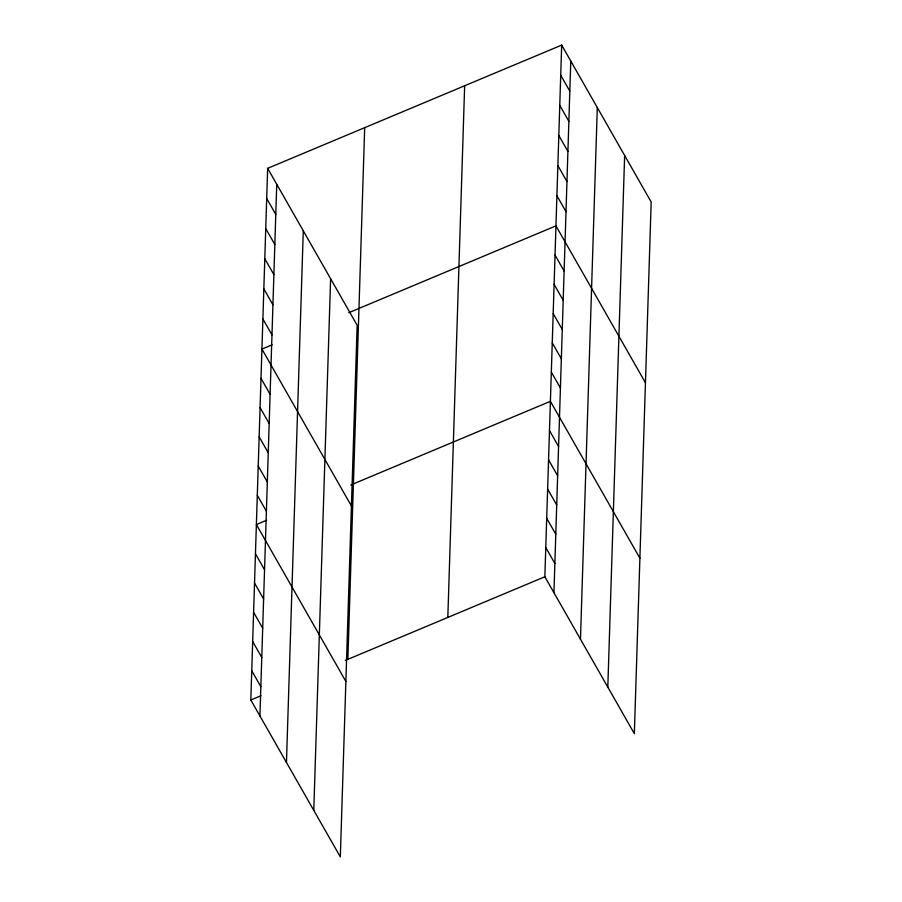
<?xml version="1.0" encoding="UTF-8"?>
<svg xmlns="http://www.w3.org/2000/svg" width="902" height="902" viewBox="0 0 902 902"><rect width="100%" height="100%" fill="white"/><g stroke="black" fill="none" stroke-linecap="round" stroke-linejoin="round"><path stroke-width="1.35" d="M267.657 168.336L357.147 325.239L340.325 856.9L250.824 700.008L267.657 168.336L561.675 45.1L651.176 201.992L634.343 733.664L544.853 576.761L561.675 45.1M259.923 715.94L276.745 184.279M286.453 762.461L303.286 230.788M313.783 810.379L330.617 278.718M347.856 659.339L364.69 127.667M447.82 617.43L464.654 85.769M553.941 592.704L570.774 61.043M580.471 639.225L597.304 107.552M607.813 687.144L624.635 155.482M272.145 344.823L261.941 349.108L351.43 505.999M348.747 312.712L555.959 225.872L645.449 382.764M266.597 520.274L256.382 524.558L345.872 681.45M350.855 484.96L550.4 401.322L639.901 558.214M250.824 700.008L261.039 695.724M345.308 660.411L544.853 576.761M560.728 75.227L569.816 91.17M559.77 105.354L568.869 121.296M558.823 135.48L567.91 151.423M557.864 165.607L566.952 181.55M556.906 195.734L566.005 211.677M555.034 255.108L564.122 271.051M554.11 284.355L563.198 300.287M553.185 313.592L562.273 329.534M552.25 342.839L561.348 358.77M551.325 372.075L560.424 388.018M549.476 430.558L558.575 446.501M548.551 459.794L557.639 475.737M547.627 489.042L556.714 504.985M546.702 518.278L555.79 534.221M545.778 547.525L554.865 563.468M266.699 198.463L275.798 214.405M265.752 228.589L274.839 244.532M264.793 258.716L273.892 274.659M263.846 288.843L272.934 304.786M262.888 318.981L271.976 334.913M261.005 378.344L270.104 394.287M260.08 407.591L269.179 423.523M259.156 436.827L268.255 452.77M258.231 466.075L267.33 482.006M257.307 495.311L266.394 511.254M255.458 553.794L264.545 569.737M254.533 583.042L263.621 598.973M253.609 612.278L262.696 628.22M252.684 641.525L261.772 657.457M251.759 670.761L260.847 686.704"/></g></svg>
